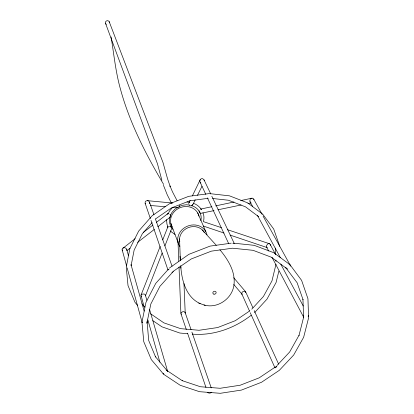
<?xml version="1.0" encoding="UTF-8"?>
<svg xmlns="http://www.w3.org/2000/svg" width="414" height="414" viewBox="0 0 414 414"><rect width="100%" height="100%" fill="white"/><g stroke="black" fill="none" stroke-linecap="round" stroke-linejoin="round"><path stroke-width="0.62" d="M144.155 306.877L140.972 295.249L160.151 246.444M145.449 295.787L145.298 294.928A2.086 1.527 8.1 0 0 144.077 293.992L141.836 294.163M245.714 292.61L245.388 291.487L233.713 277.747M199.843 180.918L200.2 179.733L201.059 178.895A2.153 2.122 -71.9 0 1 202.767 178.739L204.076 179.935L210.726 193.928M149.656 203.807L149.697 202.627L149.128 201.535M131.078 265.716L134.136 250.103L142.359 233.687L152.129 222.597M141.971 322.071L145.976 302.349L155.726 283.419L168.291 269.338M147.13 321.699L148.678 340.443L155.581 356.992L155.41 356.687L166.578 370.033M147.022 322.594L150.825 304L159.923 286.343L173.663 271.041L191.273 258.947L211.373 251.143L232.482 248.203L253.052 250.315L271.31 257.197L286.493 268.401M170.04 216.548C168.834 220.005 169.388 223.565 171.054 227.017M200.842 220.698C201.639 217.479 201.013 214.711 199.626 211.885M203.476 221.443C204.185 218.654 204.18 215.513 202.953 212.853M275.988 264.241L271.982 280.863L263.433 296.481L251.774 309.17M278.85 271.144L276.076 282.503L266.983 299.156L254.641 312.565M303.581 317.409L299.011 335.428L299.084 335.169L289.66 351.993L276.945 365.572M303.685 315.654L303.71 317.305L271.988 257.291M145.526 295.606L162.122 253.078M164.927 245.89L171.468 229.123M162.733 239.872L167.898 226.732M250.175 199.439C248.866 201.913 251.81 204.081 252.483 206.26M189.043 202.751L190.155 200.448M192.391 195.843L200.2 179.733M192.681 204.94L195.222 199.853M197.478 195.336L201.996 186.295M168.037 214.002L169.631 210.85L172.84 207.223M170.413 215.482L171.986 212.392L174.739 209.277L177.228 207.554M172.938 271.62L173.119 271.284M275.579 367.596L276.868 366.312M181.006 312.865L182.662 311.721A2.065 1.351 -8.2 0 1 184.287 311.804L185.187 312.694L191.071 329.673M141.122 294.835L141.417 294.463M211.523 392.239L211.394 392.384A2.443 2.049 -19.9 0 1 207.631 392.234M169.549 267.93L188.862 254.341L210.043 246.118L231.26 243.163M276.666 366.437L275.812 367.208M250.532 198.937L251.495 198.28L252.566 198.213A2.127 1.889 -72.2 0 1 253.751 199.212L262.145 214.4M135.161 238.666L122.275 248.788A2.127 1.847 25.9 0 0 122.342 250.325L122.668 250.796M126.953 250.594L129.991 248.24M137.588 242.366L154.293 229.439M157.837 226.701L169.988 217.298M143.285 232.44L152.937 225.04M156.492 222.318L167.67 213.753M155.628 218.856L171.344 207.963L189.912 200.764L208.185 198.306M249.87 310.816L235.307 320.684L217.64 327.557L199.025 330.279L180.644 328.659L163.892 322.868L150.587 313.781M251.143 315.287C234.614 328.199 213.288 335.966 192.215 334.108M275.543 366.866L259.205 377.827L240.156 385.237L220.119 388.28L200.366 386.733L182.16 380.647L182.398 380.787L166.992 370.53M171.95 272.469L172.229 272.277M268.034 243.81L266.507 245.497A2.086 1.578 -55.9 0 0 266.554 247.003L268.665 251.003M122.968 248.012L124.065 247.681M178.791 206.643L182.201 205.323L186.393 204.754L189.338 205.08M211.911 206.689L200.63 209.086A2.117 1.708 77.8 0 1 201.514 209.329M215.673 205.893L233.977 202.001M240.751 200.567L252.033 198.171M214.043 210.597L201.064 213.288A2.117 1.708 77.8 0 1 199.129 210.716M217.961 209.789L241.114 204.987M247.903 203.579L251.127 202.917M268.551 243.649L269.498 243.742L270.14 244.358L275.61 254.538M172.747 203.051L147.498 200.681L146.318 200.852A2.153 2.096 31.5 0 0 145.185 202.115L145.143 203.295L150.375 218.566M150.53 205.504L165.202 206.736M172.219 207.321L177.327 207.75M187.775 333.72L179.842 333.032L161.983 326.843L152.854 320.664M204.009 304.968C217.567 309.072 232.601 298.447 234.019 284.511C235.519 271.372 227.881 259.438 219.886 249.73M233.558 243.163L254.175 245.326L273.773 252.706L289.857 264.613M212.63 198.487L228.528 200.252L245.543 206.865L258.714 216.745M187.014 202.022L189.41 202.286M245.036 291.275L243.054 291.549A2.06 1.34 -34.8 0 0 241.916 292.708L241.838 293.971L249.476 310.992M147.498 200.681L148.657 201.121M124.671 247.722L125.804 248.188L126.57 249.062A2.127 1.853 25.9 0 1 126.772 250.103M203.652 221.718L221.335 227.628M227.431 229.672L269.498 243.742M203.367 226.06L224.036 233.041M230.112 235.09L267.196 247.613L266.554 247.003M180.758 266.238C181.73 280.345 186.072 297.34 200.205 303.607M198.704 303.079L205.163 305.372M191.589 205.618C194.916 206.664 197.566 208.521 199.243 211.378M193.4 203.315C196.624 204.371 199.512 206.565 201.292 209.474M167.458 371.022L166.806 370.406M175.055 234.51L171.37 231.861L170.589 230.862M285.96 267.925L286.597 268.598M303.514 315.333L302.944 299.327L303.032 299.664L297.128 282.741L285.862 267.78A2.531 2.184 -27 0 1 285.701 267.227M200.873 183.06L199.895 181.544M181.399 314.319L180.887 313.269L179.019 266.973M202.332 229.951L216.274 245.29M233.781 284.475L242.081 294.282L241.838 293.971M137.531 305.434L134.923 302.199L128.014 285.598L126.249 267.128L129.851 248.628L138.654 231.1L152.15 215.735L169.217 203.9L188.737 196.329L209.272 193.576L229.516 195.848L247.707 202.891L262.699 214.162L273.706 229.025L279.724 246.268M141.898 303.788L144.709 307.198M170.972 226.893L172.923 229.387M290.09 264.856L301.615 280.387L307.944 298.727L308.585 317.921L303.643 337.286L293.676 355.026L279.326 370.333L261.534 382.262L241.44 390.081L220.305 393.3L199.46 391.685L180.24 385.289L163.644 374.287L151.322 359.621L143.777 341.736L141.976 322.408M163.701 184.52C145.811 154.313 129.53 122.679 120.314 88.643C115.615 71.731 113.917 54.234 111.102 36.96M177.125 200.743L172.519 191.879L169.973 185.933L170.226 186.59L167.572 178.853L162.971 162.438L109.198 21.704M263.076 216.092L290.426 265.607M171.494 203.233L167.23 194.771L163.473 185.306M257.379 215.29L280.35 257.622M280.78 264.158L303.271 306.018M211.833 196.257L234.267 243.489M200.091 182.139L205.789 194.383M207.414 197.882L228.564 243.36M245.631 291.798L252.876 307.68M254.217 310.619L278.638 364.144M250.263 312.751L275.005 367.922M197.737 212.987L205.784 231.535M168.089 227.063L166.94 224.119L166.578 219.663M170.847 223.42L177.973 242.33M145.143 203.295L145.361 203.869M105.461 23.148L157.47 163.809L161.874 180.225M140.972 295.689L141.122 296.113A2.086 1.527 8.1 0 0 141.417 296.496M149.697 202.627L153.972 214.794M155.431 218.954L172.053 266.243M191.91 332.1L211.243 387.897M151.001 220.398L167.944 269.887M180.918 313.657L186.3 329.523M187.542 333.182L205.96 387.478M204.076 179.935L204.278 180.525M253.751 199.212L253.922 199.75M145.449 295.353L146.903 300.316M149.62 309.625L167.561 371.058M147.87 319.929L159.902 362.193M126.751 249.575L128.511 255.79M130.969 264.489L144.144 311.08M122.166 249.808L126.617 266.016M127.129 267.884L142.193 322.729A2.531 2.189 -17.3 0 1 142.168 322.154M179.557 238.795L180.354 260.753M179.997 256.157L180.323 260.535M180.721 265.69L180.908 268.158M185.187 312.694L185.218 313.087L183.966 283.59M275.372 248.084L275.652 254.403M275.905 260.096L275.962 261.358M177.984 241.258L178.786 261.187M147.13 321.642L147.001 322.791A2.531 2.189 -17.3 0 1 146.696 323.324M303.607 315.939L303.648 317.114M192.893 204.449A2.122 2.034 28 0 1 189.038 204.806M188.758 203.766A2.122 2.034 28 0 1 188.831 203.238M189.379 202.337A2.122 2.034 28 0 1 189.814 202.027M179.541 205.313A2.127 1.998 -85.9 0 1 179.547 205.867L179.417 206.405A2.127 1.998 -85.9 0 1 176.819 207.616M169.9 214.255A2.122 1.646 52.7 0 1 170.656 216.186A2.122 1.646 52.7 0 1 169.58 217.453M167.111 214.405A2.122 1.646 52.7 0 1 168.534 213.567M168.457 269.923A2.562 2.251 -19.8 0 1 169.191 268.888M163.892 374.065A2.479 2.101 -17.9 0 1 163.09 373.273M166.2 370.152A2.479 2.101 -17.9 0 1 166.759 370.37L167.561 371.161A2.479 2.101 -17.9 0 1 167.742 371.679M167.836 227.348A2.111 1.164 21.7 0 1 168.131 226.505M169.409 226.318A2.111 1.164 21.7 0 1 171.313 227.214A2.111 1.164 21.7 0 1 171.707 228.523M232.818 243.448A2.562 2.251 -24.5 0 1 233.455 243.541M289.107 264.525A2.531 2.184 -27 0 1 290.587 266.161M287.797 268.95A2.531 2.184 -27 0 1 286.628 268.624M250.734 202.544A2.127 1.889 -72.2 0 1 250.03 201.747M308.306 315.592A2.479 2.101 -26.3 0 1 308.161 316.72M270.14 244.358A2.086 1.578 -55.9 0 1 270.301 245.326M179.862 246.553A15.039 13.32 -22.1 0 1 187.102 226.308A15.039 13.32 -22.1 0 1 207.01 234.79M172.079 226.572A14.537 12.969 -22.1 0 1 180.23 207.616A14.537 12.969 -22.1 0 1 198.932 216.155M179.795 241.869A13.201 11.695 -22.1 0 1 188.344 227.591A13.201 11.695 -22.1 0 1 204.211 232.394M106.351 24.343A2.023 1.946 -20.5 0 1 105.554 21.973A2.023 1.946 -20.5 0 1 107.842 20.741A2.023 1.946 -20.5 0 1 109.431 22.687M213.95 294.173A1.682 1.459 -22.1 0 0 216.113 292.3A1.682 1.459 -22.1 0 0 213.412 291.699A1.682 1.459 -22.1 0 0 213.95 294.173"/></g></svg>
